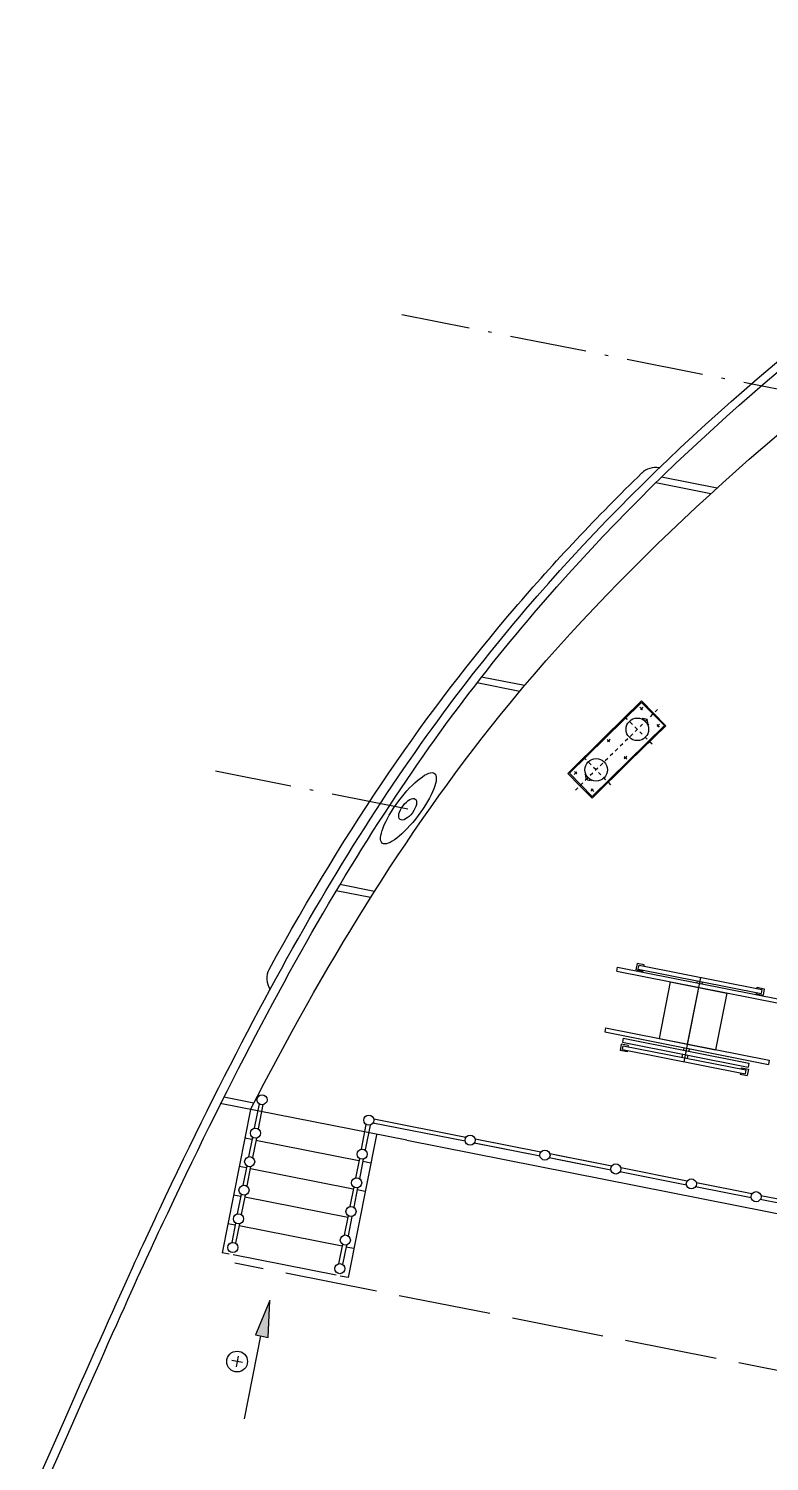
# Model space of a CAD drawing. Header units: metres. Extents: x 267365 to 277461, y 2088854 to 2108025.
# Drawn here: x 273020.52 to 273041.71, y 2096299.3 to 2096340.26 of the extents above; entities that cross this region are included whole.
import ezdxf

# ---------------------------------------------------------------- set-up
doc = ezdxf.new("R2010")
doc.units = ezdxf.units.M
for name, pattern in [('ACAD_ISO02W100', [15, 12, -3]), ('ACAD_ISO10W100', [18, 12, -3, 0, -3]), ('DASHEDX2', [38.1, 25.4, -12.7])]:
    doc.linetypes.add(name, pattern=pattern)
doc.layers.add('BOAT', color=30, linetype='Continuous')
doc.layers.add('line 2', color=210, linetype='Continuous')
doc.layers.add('line 1', color=250, linetype='Continuous', lineweight=0)

# ---------------------------------------------------------------- blocks, each defined once
blk = doc.blocks.new('1sh')
at = {"layer": 'line 1', "color": 0, "lineweight": 30}
for p, q in [((241032, 69521), (241200, 69642)), ((241200, 69642), (241308, 69635)), ((241047, 69557), (240987, 69513)), ((241059, 69540), (241005, 69501)), ((241030, 69559), (241040, 69566)), ((241037, 69549), (241030, 69559)), ((241050, 69574), (241040, 69566)), ((241047, 69557), (241073, 69575)), ((241057, 69564), (241050, 69574)), ((241055, 69488), (241224, 69610)), ((241073, 69575), (241085, 69559)), ((241108, 69526), (241082, 69508)), ((241120, 69510), (241108, 69526)), ((241306, 69605), (241224, 69610)), ((240804, 69364), (240980, 69491)), ((240835, 69321), (241011, 69448)), ((241043, 69505), (241018, 69511)), ((241082, 69508), (241028, 69469)), ((241055, 69488), (241032, 69521)), ((241094, 69491), (241034, 69448)), ((241043, 69505), (241041, 69478)), ((241084, 69484), (241091, 69474)), ((241091, 69474), (241102, 69482)), ((241094, 69491), (241120, 69510)), ((241112, 69489), (241102, 69482)), ((241104, 69499), (241112, 69489)), ((240769, 69364), (240281, 69012)), ((240790, 69361), (240769, 69364)), ((240769, 69364), (240797, 69326)), ((240829, 69315), (240796, 69361)), ((240824, 69288), (240797, 69326)), ((240827, 69309), (240824, 69288)), ((240824, 69288), (240336, 68936)), ((240282, 68976), (240099, 68845)), ((240277, 68984), (240281, 69012)), ((240277, 68984), (240292, 68962)), ((240281, 69012), (240309, 68974)), ((240336, 68936), (240309, 68974)), ((240303, 68948), (240121, 68814)), ((240308, 68940), (240292, 68962)), ((240308, 68940), (240336, 68936)), ((240011, 68809), (239985, 68790)), ((239985, 68790), (239997, 68774)), ((239994, 68811), (240004, 68818)), ((240001, 68801), (239994, 68811)), ((239997, 68774), (240023, 68792)), ((240050, 68793), (239998, 68756)), ((240008, 68742), (239998, 68756)), ((240014, 68826), (240004, 68818)), ((240060, 68779), (240008, 68742)), ((240011, 68809), (240071, 68852)), ((240013, 68785), (240022, 68773)), ((240021, 68816), (240014, 68826)), ((240021, 68741), (240047, 68760)), ((240023, 68792), (240077, 68831)), ((240031, 68759), (240036, 68752)), ((240033, 68800), (240042, 68788)), ((240047, 68760), (240101, 68799)), ((240060, 68779), (240050, 68793)), ((240052, 68774), (240057, 68767)), ((240058, 68743), (240118, 68787)), ((240068, 68751), (240076, 68741)), ((240076, 68741), (240065, 68734))]:
    blk.add_line(p, q, dxfattribs=at)
for centre, radius, start, end in [((241304, 69620), 15.4, 276.3555, 74.9072), ((241001, 69489), 28.2, 121.2653, 185.5102), ((240991, 69477), 18.3, 35.8317, 125.8317), ((241017, 69485), 20.1, 126.5572, 156.335), ((241016, 69469), 28.2, 246.8787, 311.1236), ((241001, 69463), 18.3, 305.8317, 35.8317), ((241017, 69485), 20.1, 276.0539, 305.8317), ((240793, 69379), 18.3, 260.6718, 305.8317), ((240846, 69306), 18.3, 125.8317, 170.9915), ((240090, 68831), 28.2, 49.0253, 131.1236), ((240089, 68815), 20.1, 82.0458, 125.8317), ((240109, 68830), 17.7, 123.8854, 219.9851), ((240110, 68828), 17.7, 211.8742, 307.9738), ((240089, 68815), 20.1, 305.8317, 347.9452), ((240104, 68811), 28.2, 300.5397, 22.638)]:
    blk.add_arc(centre, radius, start, end, dxfattribs=at)
at = {"layer": 'line 2', "color": 0, "lineweight": 30}
blk.add_line((241006, 69487), (241015, 69474), dxfattribs=at)
blk = doc.blocks.new('3sh')
at = {"color": 0, "lineweight": 15}
blk.add_line((240080, 68714), (239991, 68837), dxfattribs=at)
at = {"color": 0, "lineweight": 30}
for p, q in [((240032, 68725), (240021, 68741)), ((240058, 68743), (240032, 68725)), ((240048, 68736), (240055, 68726)), ((240055, 68726), (240065, 68734))]:
    blk.add_line(p, q, dxfattribs=at)
at = {"color": 0, "linetype": 'ByBlock'}
blk.add_blockref('1sh', (0, 0), dxfattribs=at)
blk.add_blockref('1sh', (0, 0), dxfattribs=at)
blk = doc.blocks.new('8')
h = blk.add_hatch(color=0)
h.dxf.hatch_style = 1
h.paths.add_polyline_path([(87705, 24295), (87420, 24354), (87420, 24253)])
at = {"color": 0, "linetype": 'ACAD_ISO10W100', "ltscale": 50}
for p, q in [((91667, 23984), (91667, 25643)), ((95436, 21459), (95436, 24777))]:
    blk.add_line(p, q, dxfattribs=at)
at = {"color": 0}
for p, q in [((89136, 23490), (89136, 24974)), ((89188, 24717), (89188, 24954)), ((89136, 24732), (87998, 24732)), ((87998, 24676), (87998, 24732)), ((88228, 24676), (88228, 24732)), ((88455, 24676), (88455, 24732)), ((88682, 24675), (88682, 24732)), ((88907, 24676), (88907, 24732)), ((87998, 23826), (87998, 24644)), ((88228, 23826), (88228, 24644)), ((88457, 23826), (88457, 24644)), ((88682, 23826), (88682, 24644)), ((88907, 23826), (88907, 24644)), ((87232, 24454), (87146, 24454)), ((87189, 24411), (87189, 24497)), ((90937, 24134), (90937, 24407)), ((90989, 24114), (90989, 24388)), ((86762, 24311), (87420, 24311)), ((87998, 23732), (87998, 23795)), ((88228, 23732), (88228, 23795)), ((88682, 23732), (88682, 23795)), ((88907, 23732), (88907, 23795)), ((89132, 23732), (87998, 23732)), ((92737, 23305), (92737, 23645)), ((92789, 23277), (92789, 23619)), ((89136, 23490), (89136, 12925)), ((92188, 22801), (92044, 22592)), ((92107, 22703), (92183, 22815)), ((92183, 22815), (92515, 22588)), ((92837, 22358), (92188, 22801)), ((92107, 22703), (92030, 22591)), ((92143, 22737), (92088, 22656)), ((92202, 22682), (92161, 22621)), ((92030, 22591), (92363, 22364)), ((92044, 22592), (92694, 22148)), ((92848, 22361), (92515, 22588)), ((94537, 22142), (94537, 22579)), ((94589, 22104), (94589, 22544)), ((94655, 22578), (94655, 22577)), ((92695, 22137), (92363, 22364)), ((92718, 22329), (92677, 22269)), ((92837, 22358), (92694, 22148)), ((92772, 22249), (92848, 22361)), ((92772, 22249), (92695, 22137))]:
    blk.add_line(p, q, dxfattribs=at)
at = {"color": 0, "linetype": 'Continuous'}
for p, q in [((88245, 24675), (88090, 24675)), ((88245, 24675), (88090, 24675)), ((88473, 24676), (88317, 24676)), ((88473, 24676), (88317, 24676)), ((88700, 24676), (88544, 24676)), ((88926, 24676), (88771, 24676)), ((89192, 24675), (88997, 24675)), ((88245, 24644), (88091, 24644)), ((88245, 24644), (88091, 24644)), ((88472, 24644), (88318, 24644)), ((88472, 24644), (88318, 24644)), ((88699, 24645), (88545, 24645)), ((88926, 24644), (88771, 24644)), ((89192, 24645), (88998, 24645)), ((88245, 23826), (88089, 23826)), ((88245, 23826), (88089, 23826)), ((88244, 23794), (88090, 23794)), ((88244, 23794), (88090, 23794)), ((88472, 23826), (88316, 23826)), ((88472, 23826), (88316, 23826)), ((88471, 23795), (88317, 23795)), ((88471, 23795), (88317, 23795)), ((88699, 23826), (88543, 23826)), ((88699, 23826), (88543, 23826)), ((88698, 23795), (88544, 23795)), ((88698, 23795), (88544, 23795)), ((88926, 23826), (88770, 23826)), ((88926, 23826), (88770, 23826)), ((88925, 23795), (88771, 23795)), ((88925, 23795), (88771, 23795)), ((89196, 23827), (89000, 23827)), ((89196, 23827), (89000, 23827)), ((89197, 23795), (89000, 23795)), ((89197, 23795), (89000, 23795)), ((89217, 23043), (89217, 23776)), ((89217, 23043), (89217, 23776)), ((89248, 23043), (89248, 23776)), ((89248, 23043), (89248, 23776)), ((89217, 22448), (89217, 22971)), ((89217, 22448), (89217, 22943)), ((89248, 22448), (89248, 22971)), ((89248, 22448), (89248, 22943)), ((89217, 21885), (89217, 22376)), ((89217, 21885), (89217, 22325)), ((89248, 21885), (89248, 22376)), ((89248, 21885), (89248, 22325)), ((89217, 21285), (89217, 21813)), ((89248, 21285), (89248, 21813)), ((89217, 20771), (89217, 21212)), ((89248, 20771), (89248, 21212)), ((89217, 20171), (89217, 20699)), ((89248, 20171), (89248, 20699))]:
    blk.add_line(p, q, dxfattribs=at)
at = {"color": 0, "linetype": 'ACAD_ISO02W100', "ltscale": 60}
blk.add_line((87937, 11795), (87937, 24620), dxfattribs=at)
at = {"color": 0, "linetype": 'ByBlock'}
for p, q in [((92848, 22361), (92183, 22815)), ((90295, 22141), (90263, 22141)), ((90263, 22141), (90263, 20841)), ((90295, 22141), (90295, 20841)), ((90745, 22141), (90745, 20841)), ((90745, 22141), (90777, 22141)), ((90777, 22141), (90777, 20841)), ((90145, 21940), (90145, 21996)), ((90196, 21996), (90145, 21996)), ((90196, 21940), (90196, 21996)), ((90244, 21991), (90212, 21991)), ((90212, 21991), (90212, 20991)), ((90244, 21991), (90244, 20991)), ((90784, 21940), (90784, 21996)), ((90835, 21996), (90784, 21996)), ((90835, 21940), (90835, 21996)), ((90155, 21940), (90145, 21940)), ((90155, 21979), (90155, 21004)), ((90155, 21979), (90186, 21979)), ((90186, 21979), (90186, 21004)), ((90186, 21940), (90196, 21940)), ((90794, 21940), (90784, 21940)), ((90794, 21979), (90794, 21004)), ((90794, 21979), (90825, 21979)), ((90825, 21979), (90825, 21004)), ((90825, 21940), (90835, 21940)), ((90745, 21716), (90295, 21716)), ((90295, 21716), (90295, 21266)), ((90745, 21716), (90745, 21266)), ((90825, 21491), (90155, 21491)), ((90212, 21512), (90186, 21512)), ((90212, 21470), (90186, 21470)), ((90263, 21512), (90244, 21512)), ((90263, 21470), (90244, 21470)), ((90745, 21491), (90295, 21491)), ((90794, 21512), (90777, 21512)), ((90794, 21470), (90777, 21470)), ((90745, 21266), (90295, 21266)), ((90155, 21042), (90145, 21042)), ((90145, 21042), (90145, 20986)), ((90196, 20986), (90145, 20986)), ((90186, 21004), (90155, 21004)), ((90186, 21042), (90196, 21042)), ((90196, 21042), (90196, 20986)), ((90244, 20991), (90212, 20991)), ((90794, 21042), (90784, 21042)), ((90784, 21042), (90784, 20986)), ((90835, 20986), (90784, 20986)), ((90825, 21004), (90794, 21004)), ((90825, 21042), (90835, 21042)), ((90835, 21042), (90835, 20986)), ((90295, 20841), (90263, 20841))]:
    blk.add_line(p, q, dxfattribs=at)
at = {"color": 0, "linetype": 'DASHEDX2'}
for p, q in [((92208, 22767), (92190, 22741)), ((92808, 22224), (92067, 22730)), ((92161, 22468), (92345, 22738)), ((92185, 22763), (92212, 22745)), ((92081, 22611), (92107, 22593)), ((92085, 22589), (92103, 22615)), ((92506, 22542), (92480, 22560)), ((92502, 22564), (92484, 22538)), ((92533, 22214), (92717, 22484)), ((92402, 22389), (92376, 22407)), ((92380, 22385), (92398, 22412)), ((92802, 22340), (92776, 22358)), ((92798, 22362), (92780, 22336)), ((92676, 22183), (92694, 22210)), ((92698, 22187), (92672, 22205))]:
    blk.add_line(p, q, dxfattribs=at)
at = {"color": 0}
blk.add_lwpolyline([(87705, 24295), (87420, 24354), (87420, 24253)], close=True, dxfattribs=at)
at = {"color": 0, "linetype": 'Continuous'}
for centre in [(88054, 24659), (88281, 24659), (88508, 24660), (88735, 24660), (88962, 24659), (89227, 24659), (89227, 24659), (88054, 23809), (88281, 23810), (88508, 23810), (88735, 23810), (88962, 23811), (88962, 23811), (89232, 23812), (89232, 23812), (89232, 23812), (89232, 23812), (89233, 23007), (89233, 23007), (89232, 22412), (89233, 21849), (89233, 21249), (89233, 20735)]:
    blk.add_circle(centre, 39.3, dxfattribs=at)
at = {"color": 0}
for centre, radius in [((87189, 24454), 81), ((92254, 22602), 88), ((92625, 22349), 88)]:
    blk.add_circle(centre, radius, dxfattribs=at)
for centre, radius, start, end in [((90189, 24659), 150, 72.3131, 135.3682), ((92193, 22644), 30.3, 74.2091, 217.0732), ((94505, 22578), 150, 0, 55.3639), ((92686, 22308), 30.3, 254.2996, 37.1637)]:
    blk.add_arc(centre, radius, start, end, dxfattribs=at)
for centre, major_axis, ratio in [((91676, 23980), (306, -147), 0.278566), ((91667, 23984), (89.4, -42.9), 0.46055)]:
    blk.add_ellipse(centre, major_axis=major_axis, ratio=ratio, dxfattribs=at)
for points, knots in [([(85808, 25837), (87365, 25489), (90263, 24802), (93367, 23642), (96704, 21081), (98439, 19149), (98958, 18459)], [3200.049478, 3200.049478, 3200.049478, 3200.049478, 4054.762169, 8726.573931, 12998.527558, 16515.520283, 16515.520283, 16515.520283, 16515.520283]), ([(85792, 25769), (87350, 25421), (90248, 24733), (93352, 23574), (96689, 21013), (98424, 19080), (98889, 18459)], [3200.049478, 3200.049478, 3200.049478, 3200.049478, 4054.762169, 8726.573931, 12998.527558, 16515.520283, 16515.520283, 16515.520283, 16515.520283]), ([(90234, 24802), (91473, 24407), (92890, 23795), (94192, 22977), (94591, 22701)], [5580.615565, 5580.615565, 5580.615565, 5580.615565, 8726.573931, 10176.597375, 10176.597375, 10176.597375, 10176.597375]), ([(89136, 24732), (90315, 24392), (92877, 23469), (95933, 21115), (97833, 19333), (98473, 18497)], [136.452262, 136.452262, 136.452262, 136.452262, 3696.21835, 8091.377259, 11433.884164, 11433.884164, 11433.884164, 11433.884164])]:
    blk.add_open_spline(points, degree=3, knots=knots, dxfattribs=at)
at = {"color": 0, "linetype": 'ByBlock', "rotation": 336.5628044330392}
blk.add_blockref('3sh', (-155350, 53190), dxfattribs=at)

msp = doc.modelspace()

# ---------------------------------------------------------------- block references
at = {"layer": 'BOAT', "xscale": 0.003670803171036142, "yscale": 0.003670803171036142, "zscale": 0.003670803171036142, "rotation": 78.81621548278927}
msp.add_blockref('8', (273052.466, 2095970.764), dxfattribs=at)

doc.saveas('drawing.dxf')
